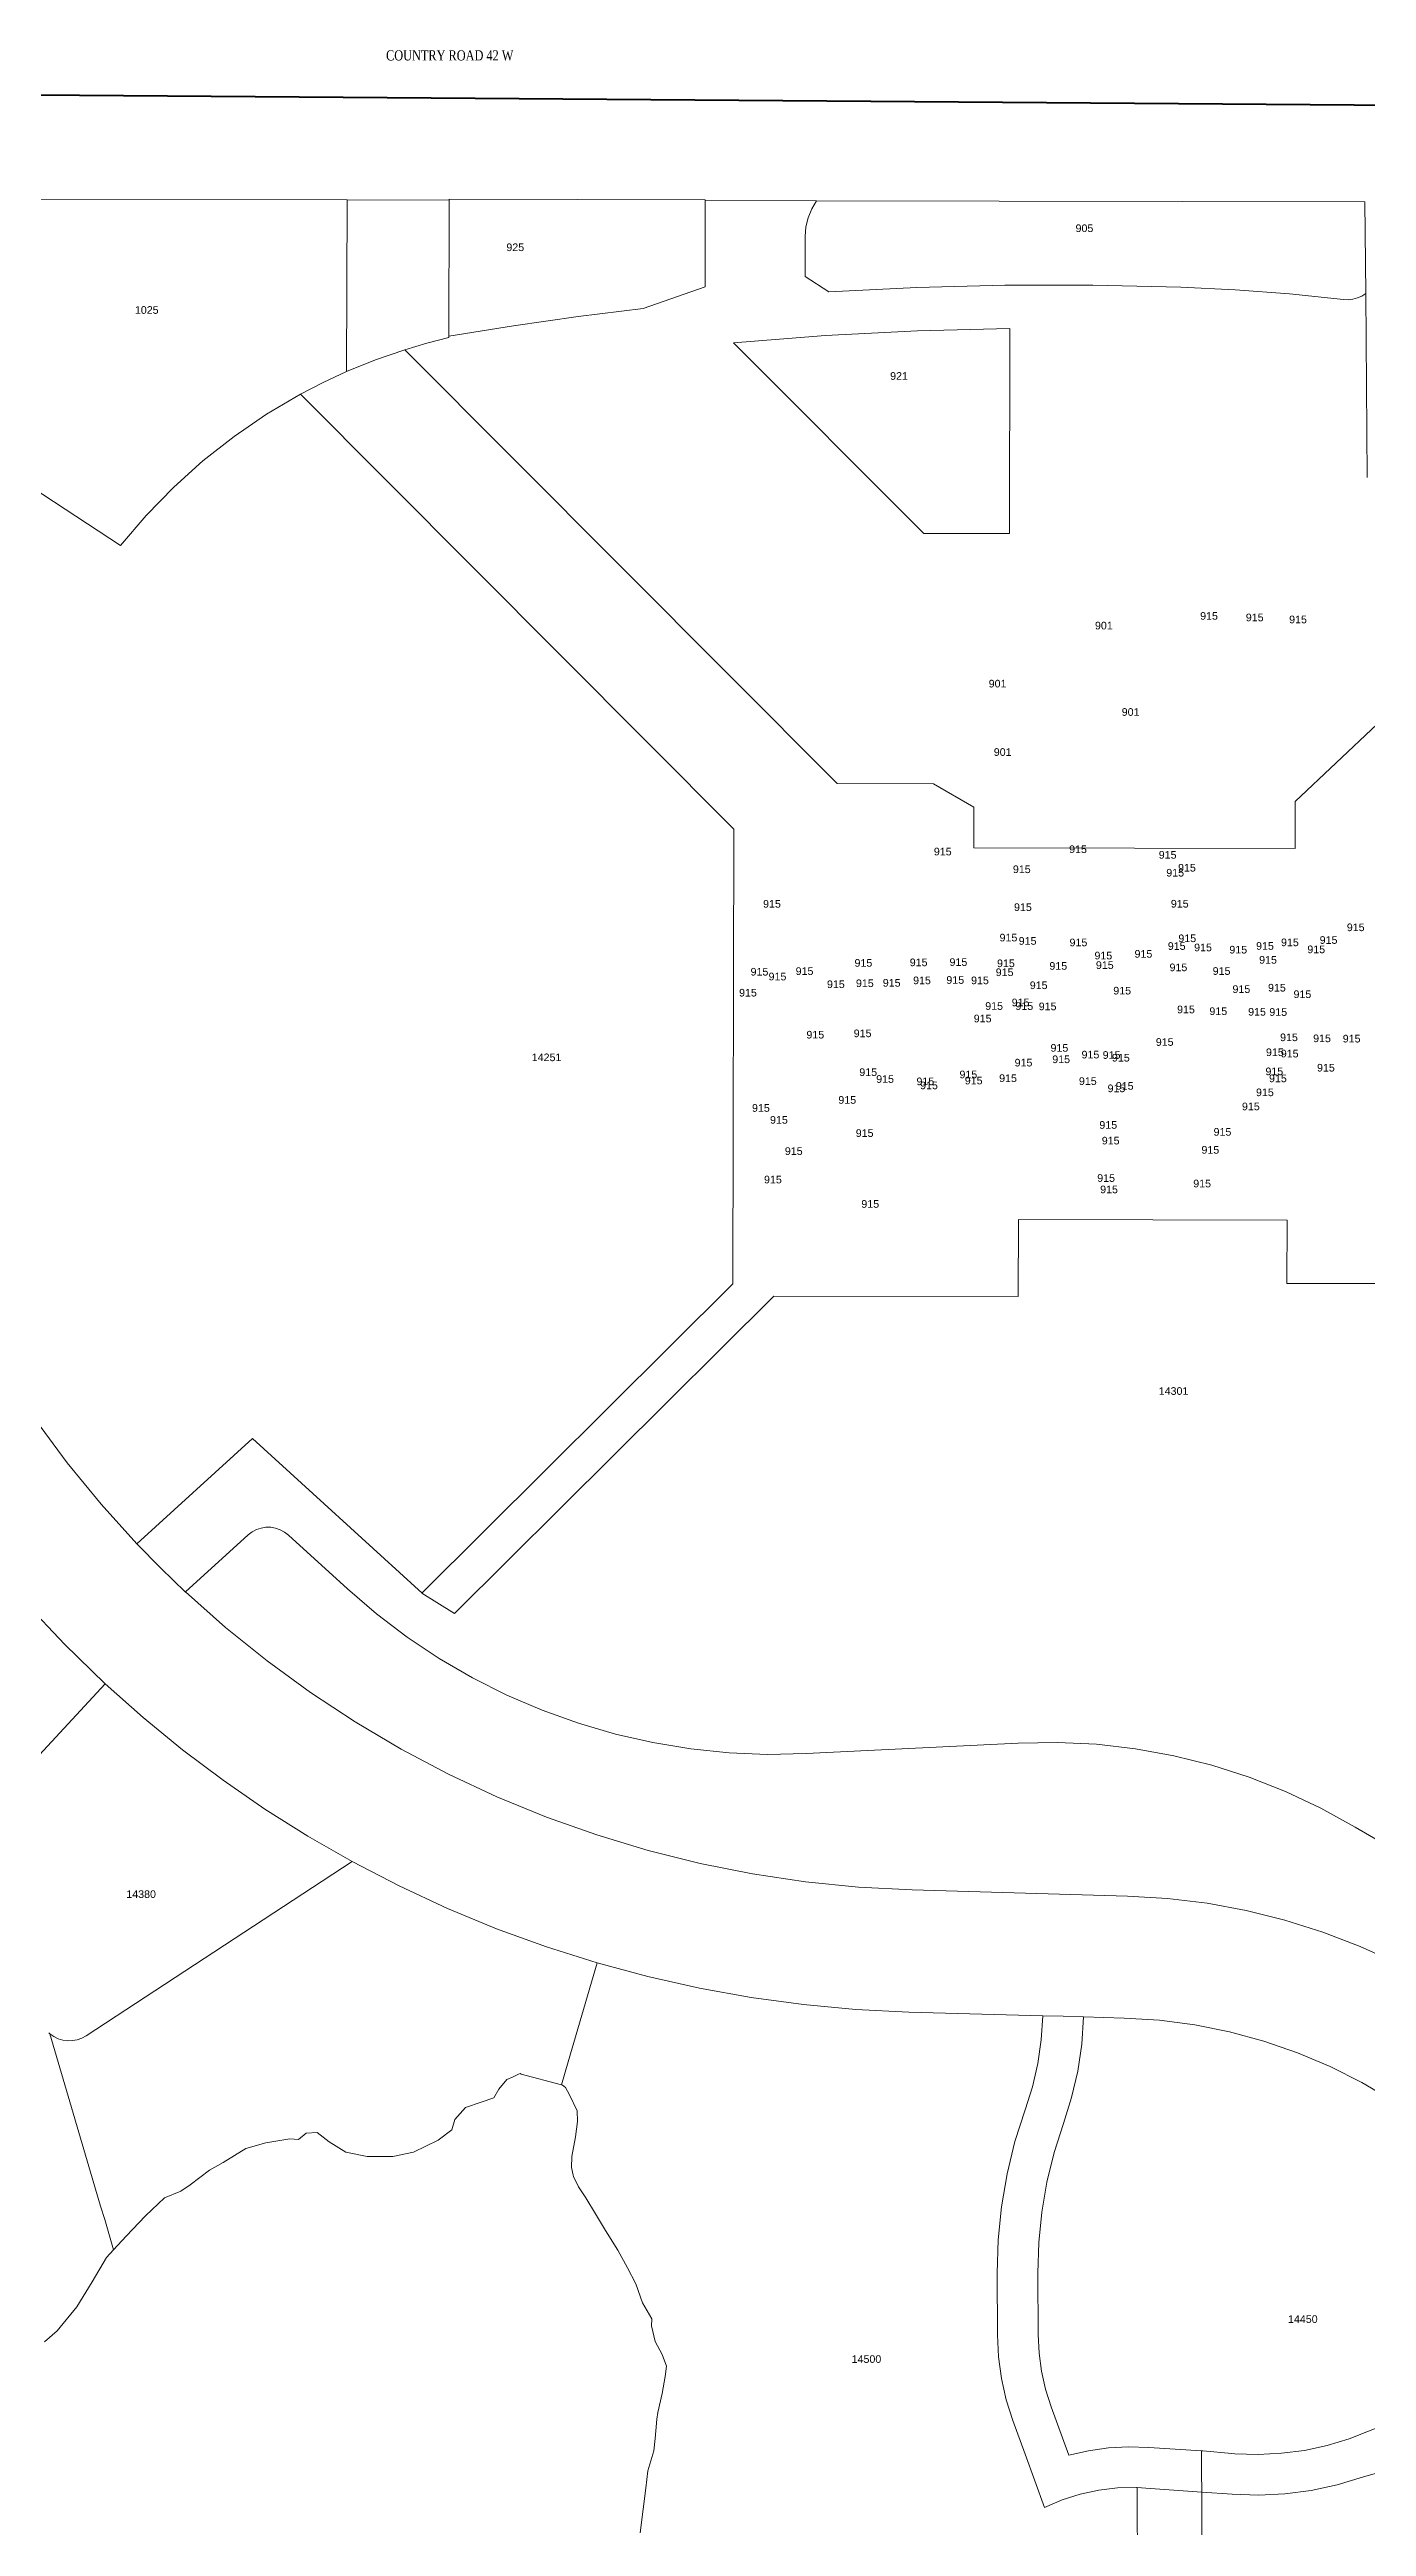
# Model space of a CAD drawing. Header units: feet. Extents: x 865220 to 5618803, y -2240498 to 1935234.
# Drawn here: x 2808321 to 2809615, y 963159 to 965595 of the extents above; entities that cross this region are included whole.
import ezdxf
from ezdxf.enums import TextEntityAlignment as Align

# ---------------------------------------------------------------- set-up
doc = ezdxf.new("R2010")
doc.units = ezdxf.units.FT
doc.header["$LTSCALE"] = 0.015
doc.header["$MEASUREMENT"] = 0
for name, color, linetype in [('Dakota County Addresses', 7, 'Continuous'), ('Dakota County Parcels', 7, 'Continuous'), ('NOTES', 7, 'Continuous'), ('STREET NAME', 7, 'Continuous')]:
    doc.layers.add(name, color=color, linetype=linetype)
doc.layers.add('WORK BOUNDARY', color=110, linetype='Continuous', lineweight=40)
doc.styles.add('Dimensions 100', font='arial.ttf')
doc.styles.get("Standard").update_dxf_attribs({"font": 'times.ttf'})

# ---------------------------------------------------------------- blocks, each defined once
blk = doc.blocks.new('ACMAP_ANN_TEMPLATE_Dakota County Addresses')
at = {"layer": 'Dakota County Addresses', "style": 'Dimensions 100'}
blk.add_attdef('DakotaCountyAddress', text='', height=50, dxfattribs=at).set_placement((0, 0), align=Align.CENTER)

msp = doc.modelspace()

# ---------------------------------------------------------------- hatches: boundary and pattern name
at = {"layer": 'NOTES', "lineweight": 5, "ltscale": 100}
h = msp.add_hatch(dxfattribs=at)
h.set_pattern_fill('ANSI31', color=5, scale=200)
edge = h.paths.add_edge_path()
edge.add_line((2808585.7, 966658.4), (2808679.4, 966571))
edge.add_line((2808679.4, 966571), (2808784.9, 966571))
edge.add_line((2808784.9, 966571), (2808920.7, 966667.7))
edge.add_line((2808920.7, 966667.7), (2808911.3, 966688))
edge.add_line((2808911.3, 966688), (2809026.1, 966839.4))
edge.add_line((2809026.1, 966839.4), (2809145.1, 966908.2))
edge.add_line((2809145.1, 966908.2), (2809580.8, 966912.1))
edge.add_line((2809580.8, 966912.1), (2809575.4, 967518.2))
edge.add_line((2809575.4, 967518.2), (2809295, 967522.1))
edge.add_line((2809295, 967522.1), (2809042.1, 967556.5))
edge.add_arc((2808991.4, 966235.6), 1321.8, 87.8028, 104.0007)
edge.add_line((2808671.6, 967518.2), (2808403, 967446.4))
edge.add_line((2808403, 967446.4), (2808407.6, 966964.6))
edge.add_line((2808407.6, 966964.6), (2808623.9, 966965.1))
edge.add_line((2808623.9, 966965.1), (2808631, 966738.9))
edge.add_line((2808631, 966738.9), (2808608.3, 966689.7))
edge.add_line((2808608.3, 966689.7), (2808585.7, 966658.4))
edge = h.paths.add_edge_path()
edge.add_line((2808567.8, 966371.9), (2808569, 966038.6))
edge.add_line((2808569, 966038.6), (2808782.3, 966038.6))
edge.add_line((2808782.3, 966038.6), (2809009.7, 965920.8))
edge.add_arc((2809084.8, 966597.9), 681.3, 263.6714, 306.6769)
edge.add_arc((2809559.5, 965978.9), 99.3, 82.8194, 133.0126, ccw=False)
edge.add_line((2809571.9, 966077.4), (2809729.5, 966057.3))
edge.add_line((2809729.5, 966057.3), (2809731.8, 965834.8))
edge.add_line((2809731.8, 965834.8), (2810136.3, 965829.6))
edge.add_line((2810136.3, 965829.6), (2810457.1, 965805.2))
edge.add_line((2810457.1, 965805.2), (2810531.7, 965807.4))
edge.add_line((2810531.7, 965807.4), (2810491.8, 966235.4))
edge.add_arc((2809026.5, 965994.5), 1485, 9.3355, 22.1032)
edge.add_line((2810402.3, 966553.3), (2810199.7, 967067.4))
edge.add_line((2810199.7, 967067.4), (2810185.7, 967061.4))
edge.add_line((2810185.7, 967061.4), (2809983.9, 967561.8))
edge.add_arc((2809631.2, 969102.5), 1580.6, 273.0063, 282.8912, ccw=False)
edge.add_line((2809714.1, 967524.1), (2809719.8, 966815.4))
edge.add_line((2809719.8, 966815.4), (2809038.2, 966820.6))
edge.add_line((2809038.2, 966820.6), (2808936.8, 966687.9))
edge.add_line((2808936.8, 966687.9), (2808953.1, 966664.1))
edge.add_line((2808953.1, 966664.1), (2808567.8, 966371.9))
h.paths.add_polyline_path([(2808410.4, 966316.1), (2808546.9, 966314.5), (2808549.3, 966391.5), (2808764.3, 966550.1), (2808657.2, 966550.9), (2808553.2, 966658.7), (2808586.6, 966697.9), (2808609.6, 966739.1), (2808608.8, 966874.7), (2808407.3, 966873.9)])
edge = h.paths.add_edge_path()
edge.add_line((2809727.5, 965824.1), (2810138.6, 965815.6))
edge.add_line((2810138.6, 965815.6), (2810540.6, 965793.1))
edge.add_arc((2809798.1, 965733.8), 744.9, -11.2573, 4.5667, ccw=False)
edge.add_line((2810528.7, 965588.4), (2810520.2, 965532.1))
edge.add_arc((2809474.9, 961792.5), 3883, 74.3828, 81.4201)
edge.add_line((2810054.2, 965632), (2809934.5, 965637.6))
edge.add_line((2809934.5, 965637.6), (2809816.2, 965639.8))
edge.add_arc((2809802, 965705.7), 67.5, 178.0873, 282.1454, ccw=False)
edge.add_line((2809734.6, 965708), (2809727.5, 965824.1))
edge = h.paths.add_edge_path()
edge.add_line((2809233.9, 965909.1), (2809238.2, 965652.8))
edge.add_line((2809238.2, 965652.8), (2809596.8, 965650.2))
edge.add_line((2809596.8, 965650.2), (2809591.7, 966058.7))
edge.add_line((2809591.7, 966058.7), (2809561.3, 966060.4))
edge.add_arc((2809560.8, 966002.9), 57.5, 89.4429, 134.1272)
edge.add_arc((2809109.1, 966546.1), 649, 281.0855, 309.3547, ccw=False)
edge = h.paths.add_edge_path()
edge.add_line((2808365.2, 966005.5), (2808715, 966005.5))
edge.add_arc((2808711.7, 965766.1), 239.4, 68.1142, 89.2151, ccw=False)
edge.add_line((2808801, 965988.3), (2808929.7, 965920.2))
edge.add_arc((2809102, 966504.6), 609.3, 253.5725, 281.1287)
edge.add_line((2809219.6, 965906.8), (2809219.3, 965655.6))
edge.add_line((2809219.3, 965655.6), (2808239.4, 965656))
edge.add_arc((2808797.1, 965620.8), 558.8, 151.3513, 176.3821, ccw=False)
edge.add_arc((2807720.3, 966255.6), 691.8, 327.9637, 338.8056)
edge = h.paths.add_edge_path()
edge.add_line((2807282.7, 966470.3), (2807281.9, 966007.6))
edge.add_line((2807281.9, 966007.6), (2807784.5, 966010.6))
edge.add_line((2807784.5, 966010.6), (2808138.7, 965858))
edge.add_arc((2808725, 965664.6), 617.3, 146.7013, 161.7376, ccw=False)
edge.add_arc((2807713.8, 966255.3), 555.6, 333.0434, 357.7379)
edge.add_line((2808268.9, 966233.4), (2808258.2, 967401.1))
edge.add_line((2808258.2, 967401.1), (2808054.9, 967355.3))
edge.add_arc((2808218.3, 966862.8), 518.8, 108.354, 149.6972)
edge.add_line((2807770.4, 967124.6), (2807599, 966763.7))
edge.add_arc((2806967.4, 967127.5), 728.9, 295.6297, 330.0586, ccw=False)
edge = h.paths.add_edge_path()
edge.add_line((2807082.6, 965634.2), (2808099.3, 965629.8))
edge.add_arc((2808764.4, 965625.3), 665.2, 160.8598, 179.6148, ccw=False)
edge.add_line((2808136, 965843.4), (2807779.1, 965989.6))
edge.add_line((2807779.1, 965989.6), (2807301.1, 965990.4))
edge.add_line((2807301.1, 965990.4), (2807253, 965983.4))
edge.add_line((2807253, 965983.4), (2807052.6, 965919.2))
edge.add_arc((2806214.7, 965686.8), 869.6, -3.4686, 15.4985, ccw=False)
edge = h.paths.add_edge_path()
edge.add_line((2805799.9, 966123.8), (2805804.3, 965664.4))
edge.add_arc((2805867.2, 965669.7), 63.1, 184.7906, 276.3514)
edge.add_line((2805874.2, 965607), (2806982.3, 965630.8))
edge.add_arc((2805918.2, 965635.8), 1064.1, 359.7275, 377.8696)
edge.add_line((2806931, 965962.4), (2807217, 966057.2))
edge.add_line((2807217, 966057.2), (2807258.6, 966062.5))
edge.add_line((2807258.6, 966062.5), (2807263.9, 966459))
edge.add_arc((2807017.9, 967009.8), 603.2, 266.4576, 294.0672, ccw=False)
edge.add_arc((2807039.7, 965178.2), 1230.9, 92.7501, 102.2324)
edge.add_line((2806778.9, 966381.2), (2806388.4, 966298.1))
edge.add_arc((2807358.1, 962690.2), 3735.9, 105.0447, 110.6643)
edge.add_arc((2805548.2, 967591.2), 1488.9, 279.7301, 289.2744, ccw=False)
h.paths.add_polyline_path([(2805252.1, 966609.1), (2805648.7, 966621.9), (2805652.4, 966179.1), (2805630, 966177.1), (2805634, 965749.1), (2805605.5, 965604.9), (2805073.5, 965590.2), (2805061.7, 966120.8), (2805252.1, 966145.5)])
h.paths.add_polyline_path([(2804003.4, 966097), (2804010.9, 965573.6), (2805045, 965588.6), (2805037.5, 966121)])

# ---------------------------------------------------------------- linework, layer by layer
at = {"layer": 'Dakota County Parcels', "lineweight": 5}
for p, q in [((2808613.1, 965447.4), (2808222.7, 965448.2)), ((2808612.7, 965278.4), (2808613.1, 965447.4)), ((2808713.6, 965447.2), (2808613.1, 965447.4)), ((2808713.3, 965313.2), (2808713.6, 965447.2)), ((2808713.6, 965447.9), (2808965.2, 965447.3)), ((2808713.6, 965447.2), (2808713.6, 965447.9)), ((2808965.2, 965446.7), (2808965.1, 965361.7)), ((2808965.2, 965447.3), (2808965.2, 965446.7)), ((2808965.2, 965446.7), (2809074.8, 965446.4)), ((2809074.8, 965446.4), (2809613.8, 965445.3)), ((2809613.8, 965445.3), (2809614.6, 965355.3)), ((2809063.4, 965372.1), (2809063.5, 965411.4)), ((2809086.9, 965356.9), (2809063.4, 965372.1)), ((2808965.1, 965361.7), (2808904.4, 965340.6)), ((2809614.6, 965355.3), (2809616.1, 965174.2)), ((2809264.5, 965119.3), (2809264.6, 965320.9)), ((2808670, 965300), (2809095, 964873.2)), ((2808713.3, 965311.9), (2808713.3, 965313.2)), ((2809180.3, 965119.3), (2808993.2, 965306.9)), ((2808390.5, 965107.5), (2808172.8, 965249.9)), ((2808993.4, 964828.3), (2808567.4, 965256.2)), ((2809180.3, 965119.3), (2809264.5, 965119.3)), ((2809545.3, 964855.7), (2809676.5, 964979.7)), ((2809095, 964873.2), (2809189.6, 964873)), ((2809189.6, 964873), (2809229.3, 964849.9)), ((2809545.2, 964809.3), (2809545.3, 964855.7)), ((2809229.3, 964849.9), (2809229.2, 964809.9)), ((2808992.5, 964381.2), (2808993.4, 964828.3)), ((2809229.2, 964809.9), (2809545.2, 964809.3)), ((2809273.2, 964444.3), (2809273.1, 964368.7)), ((2809537.4, 964443.8), (2809273.2, 964444.3)), ((2809537.2, 964381.6), (2809537.4, 964443.8)), ((2808686.8, 964076.9), (2808992.5, 964381.2)), ((2809032.7, 964369.2), (2808718.9, 964056.8)), ((2809273.1, 964368.7), (2809032.7, 964369.2)), ((2809692.3, 964381.3), (2809537.2, 964381.6)), ((2808406.5, 964125.5), (2808520.3, 964228.9)), ((2808520.3, 964228.9), (2808686.9, 964076.8)), ((2808454.4, 964078.2), (2808516, 964134.2)), ((2808555.5, 964134.1), (2808613.5, 964081.2)), ((2808718.9, 964056.8), (2808686.8, 964076.9)), ((2808219.5, 963819.5), (2808375.3, 963987.8)), ((2809064.4, 963919.1), (2809273.1, 963929.5)), ((2808356.6, 963641.5), (2808618.1, 963813)), ((2809380.5, 963779), (2809168.7, 963785)), ((2808830.5, 963616), (2808859, 963713.3)), ((2809165.3, 963664.9), (2809297.2, 963661.2)), ((2808320, 963644.4), (2808321, 963643.6)), ((2808321, 963643.6), (2808370.9, 963474.1)), ((2809337.2, 963660.1), (2809377.2, 963659)), ((2808823.9, 963593.2), (2808830.5, 963616)), ((2808757.4, 963580.4), (2808762.2, 963589.1)), ((2808762.2, 963589.1), (2808770.3, 963598.7)), ((2808777.2, 963601.4), (2808781.8, 963603.9)), ((2808781.8, 963603.9), (2808783.3, 963604.3)), ((2808783.3, 963604.3), (2808784.2, 963603.7)), ((2808784.2, 963603.7), (2808823.9, 963593.2)), ((2808823.9, 963593.2), (2808825.1, 963592.9)), ((2808825.1, 963592.9), (2808826.4, 963592.1)), ((2808826.4, 963592.1), (2808828, 963590.6)), ((2808828, 963590.6), (2808831.8, 963583.4)), ((2808719.2, 963559.2), (2808729.6, 963570.9)), ((2808729.6, 963570.9), (2808744.9, 963576.4)), ((2808744.9, 963576.4), (2808757.4, 963580.4)), ((2808831.8, 963583.4), (2808839.3, 963567.6)), ((2808839.3, 963567.6), (2808839.8, 963557.3)), ((2808533.2, 963536.1), (2808556.9, 963540.3)), ((2808556.9, 963540.3), (2808565.5, 963539.7)), ((2808565.5, 963539.7), (2808572.9, 963545.8)), ((2808572.9, 963545.8), (2808583.7, 963546.4)), ((2808583.7, 963546.4), (2808595.6, 963537.1)), ((2808678.5, 963527.2), (2808702.8, 963538.8)), ((2808702.8, 963538.8), (2808716.1, 963549.2)), ((2808716.1, 963549.2), (2808719.2, 963559.2)), ((2808837.6, 963542.3), (2808834.1, 963522.8)), ((2808839.8, 963557.3), (2808837.6, 963542.3)), ((2808478, 963509.5), (2808491.4, 963516.8)), ((2808491.4, 963516.8), (2808513.6, 963530.8)), ((2808513.6, 963530.8), (2808533.2, 963536.1)), ((2808595.6, 963537.1), (2808611.8, 963527)), ((2808611.8, 963527), (2808632.8, 963522.7)), ((2808632.8, 963522.7), (2808658.1, 963522.7)), ((2808658.1, 963522.7), (2808678.5, 963527.2)), ((2808834.1, 963522.8), (2808833.8, 963512)), ((2808449.8, 963488.6), (2808458.8, 963494.8)), ((2808458.8, 963494.8), (2808478, 963509.5)), ((2808835.9, 963503.1), (2808840.6, 963493)), ((2808840.6, 963493), (2808847.9, 963482.1)), ((2808370.9, 963474.1), (2808374.9, 963460.8)), ((2808415.1, 963464.6), (2808433.7, 963482.2)), ((2808433.7, 963482.2), (2808449.8, 963488.6)), ((2808847.9, 963482.1), (2808857.4, 963466.5)), ((2808857.4, 963466.5), (2808867.3, 963450)), ((2808374.9, 963460.8), (2808383.6, 963431.1)), ((2808383.6, 963431.1), (2808395.9, 963444.6)), ((2808395.9, 963444.6), (2808415.1, 963464.6)), ((2808867.3, 963450), (2808879.2, 963430.8)), ((2808362.6, 963399.6), (2808376.6, 963423.5)), ((2808376.6, 963423.5), (2808383.6, 963431.1)), ((2808879.2, 963430.8), (2808889, 963413.4)), ((2808347.6, 963374.8), (2808362.6, 963399.6)), ((2808889, 963413.4), (2808896.9, 963397.6)), ((2808896.9, 963397.6), (2808903.6, 963378.9)), ((2809252.7, 963347.4), (2809252.3, 963408)), ((2809292.7, 963347.6), (2809292.3, 963408.2)), ((2808328.1, 963351.2), (2808347.6, 963374.8)), ((2808903.6, 963378.9), (2808912.7, 963363)), ((2808315.8, 963340.6), (2808328.1, 963351.2)), ((2808912.7, 963363), (2808912.6, 963356.1)), ((2808912.6, 963356.1), (2808916, 963340.9)), ((2808916, 963340.9), (2808922.9, 963328.1)), ((2808922.9, 963328.1), (2808927.1, 963316.6)), ((2809598.5, 963245.2), (2809839.5, 963340.8)), ((2808925.9, 963306.3), (2808923, 963289.6)), ((2808927.1, 963316.6), (2808925.9, 963306.3)), ((2808918.7, 963270.9), (2808917.6, 963264.5)), ((2808923, 963289.6), (2808918.7, 963270.9)), ((2809305.4, 963276.7), (2809322.7, 963229.1)), ((2809611.6, 963207.3), (2809860.3, 963280.4)), ((2808914.9, 963233.4), (2808908.7, 963213.8)), ((2808916, 963245.4), (2808914.9, 963233.4)), ((2809401.3, 963236.6), (2809453.2, 963233.4)), ((2809453.2, 963233.4), (2809454.4, 963233.3)), ((2809454.4, 963233.3), (2809482.9, 963230.7)), ((2809482.9, 963230.7), (2809486, 963230.5)), ((2808908.7, 963213.8), (2808906.8, 963196.7)), ((2808904.4, 963175.8), (2808901.2, 963152.5)), ((2808906.8, 963196.7), (2808904.4, 963175.8)), ((2809389.8, 963197.2), (2809389.4, 963197.2)), ((2809398.4, 963196.7), (2809389.8, 963197.2)), ((2809390.6, 963071.6), (2809389.8, 963197.2)), ((2809398.4, 963196.7), (2809453.5, 963192.7)), ((2809455.2, 962900.5), (2809453.5, 963192.7)), ((2809453.5, 963192.7), (2809483.2, 963190.6))]:
    msp.add_line(p, q, dxfattribs=at)
for points in [[(2809074.8, 965446.4), (2809070, 965438.5), (2809066.4, 965429.8), (2809064.2, 965420.8), (2809063.5, 965411.4)], [(2809433, 965361.6), (2809346.4, 965363.6), (2809259.9, 965363.5), (2809173.4, 965361.2), (2809086.9, 965356.9)], [(2809592.8, 965349.3), (2809539.7, 965354.9), (2809486.4, 965359), (2809433, 965361.6)], [(2809592.8, 965349.3), (2809597.4, 965349.1), (2809602, 965349.7), (2809606.5, 965350.9), (2809610.7, 965352.8), (2809614.6, 965355.3)], [(2808904.4, 965340.6), (2808840.5, 965332.6), (2808776.8, 965323.5), (2808713.3, 965313.2)], [(2809264.6, 965320.9), (2809174, 965318.6), (2809083.5, 965313.9), (2808993.2, 965306.9)], [(2808670, 965300), (2808641.1, 965289.9), (2808612.7, 965278.4)], [(2808713.3, 965311.9), (2808691.6, 965306.3), (2808670, 965300)], [(2808612.7, 965278.4), (2808589.8, 965267.8), (2808567.4, 965256.2)], [(2808172.8, 965249.8), (2808156, 965200), (2808141.7, 965149.4), (2808129.8, 965098.2), (2808120.4, 965046.5), (2808113.5, 964994.4), (2808109.1, 964942), (2808107.2, 964889.5), (2808107.9, 964836.9), (2808111.1, 964784.4), (2808116.8, 964732.2), (2808125, 964680.3), (2808135.7, 964628.8), (2808148.8, 964577.9), (2808164.4, 964527.7), (2808182.4, 964478.3), (2808202.8, 964429.9), (2808225.4, 964382.4), (2808250.3, 964336.2), (2808277.4, 964291.1), (2808306.7, 964247.4), (2808338, 964205.2), (2808371.3, 964164.5), (2808406.5, 964125.5)], [(2808567.4, 965256.2), (2808534, 965236.5), (2808502, 965214.6), (2808471.5, 965190.7), (2808442.7, 965164.8), (2808415.7, 965137), (2808390.5, 965107.5)], [(2808136.2, 964294.5), (2808164.1, 964246.2), (2808194.2, 964199.2), (2808226.5, 964153.7), (2808260.8, 964109.7), (2808297.1, 964067.3), (2808335.2, 964026.6), (2808375.3, 963987.8)], [(2808406.5, 964125.5), (2808430.1, 964101.4), (2808454.4, 964078)], [(2808555.5, 964134.1), (2808551.7, 964137), (2808547.5, 964139.3), (2808542.9, 964140.9), (2808538.2, 964141.7), (2808533.4, 964141.7), (2808528.6, 964140.9), (2808524.1, 964139.4), (2808519.9, 964137.1), (2808516, 964134.2)], [(2808454.4, 964078.2), (2808493.7, 964043.2), (2808534.6, 964010.2), (2808577.1, 963979.2), (2808621.1, 963950.3), (2808666.4, 963923.5), (2808712.9, 963898.9), (2808760.5, 963876.6), (2808809.2, 963856.7), (2808858.8, 963839.1), (2808909.1, 963823.9), (2808960.2, 963811.1), (2809011.8, 963800.8), (2809063.8, 963793), (2809116.1, 963787.7), (2809168.7, 963785)], [(2808613.5, 964081.2), (2808642.2, 964056.5), (2808672.3, 964033.7), (2808703.8, 964012.7), (2808736.5, 963993.6), (2808770.3, 963976.6), (2808805, 963961.7), (2808840.6, 963948.9), (2808876.9, 963938.3), (2808913.8, 963929.9), (2808951.1, 963923.7), (2808988.8, 963919.9), (2809026.6, 963918.3), (2809064.4, 963919.1)], [(2808375.3, 963987.8), (2808412.6, 963954.5), (2808451.3, 963922.9), (2808491.3, 963892.9), (2808532.4, 963864.5), (2808574.7, 963837.8), (2808618.1, 963813)], [(2809604.1, 963846.6), (2809570.5, 963865.3), (2809535.7, 963881.7), (2809499.9, 963895.9), (2809463.3, 963907.7), (2809426, 963917), (2809388.2, 963923.9), (2809349.9, 963928.3), (2809311.5, 963930.1), (2809273.1, 963929.5)], [(2809604.1, 963846.6), (2809638.8, 963826.9), (2809674.3, 963808.8), (2809710.7, 963792.4), (2809747.7, 963777.7), (2809785.5, 963764.8), (2809823.8, 963753.6)], [(2808618.1, 963813), (2808664.5, 963788.9), (2808711.8, 963766.9), (2808760.1, 963746.9), (2808809.2, 963729), (2808859, 963713.3)], [(2809987.9, 963261), (2809979.4, 963299.3), (2809968.6, 963337), (2809955.5, 963374), (2809940.2, 963410), (2809922.6, 963445.1), (2809902.9, 963479), (2809881.2, 963511.7), (2809857.5, 963542.9), (2809831.9, 963572.6), (2809804.6, 963600.7), (2809775.5, 963627.1), (2809744.9, 963651.6), (2809712.9, 963674.2), (2809679.5, 963694.7), (2809644.9, 963713.2), (2809609.2, 963729.5), (2809572.6, 963743.6), (2809535.2, 963755.4), (2809497.2, 963764.9), (2809458.6, 963772), (2809419.7, 963776.7), (2809380.5, 963779)], [(2808859, 963713.3), (2808909, 963699.8), (2808959.6, 963688.5), (2809010.6, 963679.3), (2809061.9, 963672.3), (2809113.5, 963667.5), (2809165.3, 963664.9)], [(2809279.8, 963568.7), (2809286.9, 963591.3), (2809292.2, 963614.3), (2809295.6, 963637.7), (2809297.2, 963661.2)], [(2809297.2, 963661.2), (2809317.2, 963660.7), (2809337.2, 963660.1)], [(2808321, 963643.6), (2808324.9, 963640.8), (2808329.2, 963638.7), (2808333.8, 963637.3), (2808338.5, 963636.7), (2808343.3, 963636.8), (2808347.9, 963637.6), (2808352.4, 963639.2), (2808356.6, 963641.5)], [(2809317.4, 963555.2), (2809325.5, 963580.8), (2809331.5, 963606.9), (2809335.4, 963633.4), (2809337.2, 963660.1)], [(2809839.5, 963340.8), (2809825, 963372.6), (2809808.5, 963403.3), (2809789.8, 963432.8), (2809769.3, 963461), (2809746.9, 963487.7), (2809722.7, 963512.9), (2809696.9, 963536.4), (2809669.5, 963558), (2809640.8, 963577.8), (2809610.8, 963595.6), (2809579.6, 963611.3), (2809547.5, 963624.9), (2809514.5, 963636.3), (2809480.8, 963645.5), (2809446.6, 963652.3), (2809412, 963656.8), (2809377.2, 963659)], [(2808770.3, 963598.7), (2808776.5, 963601.1), (2808777.2, 963601.4)], [(2809279.8, 963568.7), (2809269.8, 963537.5), (2809262, 963505.7), (2809256.5, 963473.3), (2809253.3, 963440.7), (2809252.3, 963408)], [(2809317.4, 963555.2), (2809308.3, 963526.7), (2809301.2, 963497.5), (2809296.1, 963468), (2809293.2, 963438.2), (2809292.3, 963408.2)], [(2808833.8, 963512), (2808835.6, 963504.3), (2808835.9, 963503.1)], [(2809252.7, 963347.4), (2809253.7, 963325.9), (2809256.6, 963304.6), (2809261.3, 963283.6), (2809267.8, 963263.1)], [(2809292.7, 963347.6), (2809293.6, 963329.5), (2809296, 963311.6), (2809299.9, 963294), (2809305.4, 963276.7)], [(2808917.6, 963264.5), (2808916.6, 963253), (2808916, 963245.4)], [(2809298.9, 963177.6), (2809279.8, 963230), (2809267.8, 963263.1)], [(2809401.3, 963236.6), (2809381.5, 963237.2), (2809361.7, 963236.1), (2809342, 963233.4), (2809322.7, 963229.1)], [(2809453.5, 963192.7), (2809453.3, 963212.8), (2809453.2, 963233.4)], [(2809486, 963230.5), (2809508.9, 963229.8), (2809531.7, 963230.9), (2809554.3, 963233.8), (2809576.7, 963238.6), (2809598.5, 963245.2)], [(2809483.2, 963190.6), (2809509.2, 963189.8), (2809535.2, 963191), (2809561.1, 963194.4), (2809586.6, 963199.9), (2809611.6, 963207.3)], [(2809389.4, 963197.2), (2809370.7, 963196.8), (2809352.2, 963194.6), (2809333.9, 963190.6), (2809316.1, 963185), (2809298.9, 963177.6)]]:
    msp.add_lwpolyline(points, dxfattribs=at)
at = {"layer": 'WORK BOUNDARY', "ltscale": 50, "flags": 128}
msp.add_lwpolyline([(2804166.5, 965487.1), (2805906.8, 965519.8), (2806966.9, 965560.7), (2809646.5, 965540.4), (2810561.4, 965418.8), (2810895.5, 965359.8), (2810780.4, 965811.8), (2810612, 966360.8), (2810098.2, 967658.1), (2809877.1, 967567.5), (2809652.4, 967541.7), (2809650.5, 967618.5), (2809641.4, 968182.8), (2808970, 968157.5), (2808539.3, 967891.8), (2808448.2, 967596.3), (2808366.1, 967565.8), (2807960.7, 967458), (2807836.8, 967383.2), (2807678.5, 967582)], dxfattribs=at)

# ---------------------------------------------------------------- block references
at = {"layer": 'Dakota County Addresses', "lineweight": 5, "xscale": 0.15, "yscale": 0.15, "zscale": 0.15}
for p, values in [((2809338.1, 965415.7), {'DakotaCountyAddress': '905'}), ((2808778.5, 965397), {'DakotaCountyAddress': '925'}), ((2808416.2, 965335.3), {'DakotaCountyAddress': '1025'}), ((2809155.8, 965270.4), {'DakotaCountyAddress': '921'}), ((2809357.2, 965024.9), {'DakotaCountyAddress': '901'}), ((2809460.6, 965034.4), {'DakotaCountyAddress': '915'}), ((2809505.5, 965032.9), {'DakotaCountyAddress': '915'}), ((2809548.1, 965030.9), {'DakotaCountyAddress': '915'}), ((2809252.7, 964967.8), {'DakotaCountyAddress': '901'}), ((2809383.5, 964939.9), {'DakotaCountyAddress': '901'}), ((2809257.7, 964900.5), {'DakotaCountyAddress': '901'}), ((2809198.8, 964802.6), {'DakotaCountyAddress': '915'}), ((2809331.8, 964804.9), {'DakotaCountyAddress': '915'}), ((2809419.9, 964799.4), {'DakotaCountyAddress': '915'}), ((2809276.5, 964785.2), {'DakotaCountyAddress': '915'}), ((2809427.3, 964781.8), {'DakotaCountyAddress': '915'}), ((2809438.9, 964786.7), {'DakotaCountyAddress': '915'}), ((2809030.9, 964751.2), {'DakotaCountyAddress': '915'}), ((2809431.8, 964751.3), {'DakotaCountyAddress': '915'}), ((2809277.6, 964747.9), {'DakotaCountyAddress': '915'}), ((2809604.8, 964728.1), {'DakotaCountyAddress': '915'}), ((2809263.4, 964718), {'DakotaCountyAddress': '915'}), ((2809282.2, 964714.7), {'DakotaCountyAddress': '915'}), ((2809332.2, 964713.2), {'DakotaCountyAddress': '915'}), ((2809396.1, 964702), {'DakotaCountyAddress': '915'}), ((2809428.8, 964709.7), {'DakotaCountyAddress': '915'}), ((2809439.2, 964717.3), {'DakotaCountyAddress': '915'}), ((2809454.7, 964708.3), {'DakotaCountyAddress': '915'}), ((2809489.3, 964706.1), {'DakotaCountyAddress': '915'}), ((2809515.6, 964709.8), {'DakotaCountyAddress': '915'}), ((2809540.1, 964713.3), {'DakotaCountyAddress': '915'}), ((2809566, 964706.4), {'DakotaCountyAddress': '915'}), ((2809578.1, 964715.6), {'DakotaCountyAddress': '915'}), ((2809018.6, 964684.4), {'DakotaCountyAddress': '915'}), ((2809036.3, 964679.7), {'DakotaCountyAddress': '915'}), ((2809062.9, 964685), {'DakotaCountyAddress': '915'}), ((2809120.8, 964693.1), {'DakotaCountyAddress': '915'}), ((2809175.1, 964693.6), {'DakotaCountyAddress': '915'}), ((2809211.1, 964676.3), {'DakotaCountyAddress': '915'}), ((2809214.2, 964693.9), {'DakotaCountyAddress': '915'}), ((2809259.6, 964683.9), {'DakotaCountyAddress': '915'}), ((2809260.9, 964692.7), {'DakotaCountyAddress': '915'}), ((2809312.4, 964690.1), {'DakotaCountyAddress': '915'}), ((2809356.7, 964700.3), {'DakotaCountyAddress': '915'}), ((2809358.1, 964690.9), {'DakotaCountyAddress': '915'}), ((2809430.5, 964688.7), {'DakotaCountyAddress': '915'}), ((2809472.9, 964685.1), {'DakotaCountyAddress': '915'}), ((2809518.6, 964696.1), {'DakotaCountyAddress': '915'}), ((2809007.3, 964663.8), {'DakotaCountyAddress': '915'}), ((2809093.7, 964672.1), {'DakotaCountyAddress': '915'}), ((2809122.2, 964673.1), {'DakotaCountyAddress': '915'}), ((2809148.6, 964673.5), {'DakotaCountyAddress': '915'}), ((2809178.4, 964675.9), {'DakotaCountyAddress': '915'}), ((2809235.4, 964675.9), {'DakotaCountyAddress': '915'}), ((2809275.3, 964654.2), {'DakotaCountyAddress': '915'}), ((2809293.1, 964671.1), {'DakotaCountyAddress': '915'}), ((2809375.2, 964665.8), {'DakotaCountyAddress': '915'}), ((2809492.4, 964667.3), {'DakotaCountyAddress': '915'}), ((2809527.3, 964668.7), {'DakotaCountyAddress': '915'}), ((2809552.4, 964662.3), {'DakotaCountyAddress': '915'}), ((2809238, 964638.4), {'DakotaCountyAddress': '915'}), ((2809249.3, 964650.7), {'DakotaCountyAddress': '915'}), ((2809279, 964650.6), {'DakotaCountyAddress': '915'}), ((2809301.9, 964650.3), {'DakotaCountyAddress': '915'}), ((2809437.9, 964647.3), {'DakotaCountyAddress': '915'}), ((2809469.7, 964645.6), {'DakotaCountyAddress': '915'}), ((2809507.8, 964645), {'DakotaCountyAddress': '915'}), ((2809528.6, 964644.8), {'DakotaCountyAddress': '915'}), ((2809073.5, 964622.5), {'DakotaCountyAddress': '915'}), ((2809120, 964623.8), {'DakotaCountyAddress': '915'}), ((2809313.5, 964609.5), {'DakotaCountyAddress': '915'}), ((2809417, 964615.3), {'DakotaCountyAddress': '915'}), ((2809525.3, 964605.2), {'DakotaCountyAddress': '915'}), ((2809539.2, 964619.9), {'DakotaCountyAddress': '915'}), ((2809539.9, 964603.9), {'DakotaCountyAddress': '915'}), ((2809571.7, 964618.9), {'DakotaCountyAddress': '915'}), ((2809600.8, 964618.6), {'DakotaCountyAddress': '915'}), ((2808809.3, 964600.2), {'DakotaCountyAddress': '14251'}), ((2809125.5, 964585.6), {'DakotaCountyAddress': '915'}), ((2809142.1, 964578.9), {'DakotaCountyAddress': '915'}), ((2809224, 964583.4), {'DakotaCountyAddress': '915'}), ((2809263, 964579.7), {'DakotaCountyAddress': '915'}), ((2809278.2, 964595), {'DakotaCountyAddress': '915'}), ((2809315.2, 964598.3), {'DakotaCountyAddress': '915'}), ((2809344, 964602.9), {'DakotaCountyAddress': '915'}), ((2809364.8, 964602.5), {'DakotaCountyAddress': '915'}), ((2809373.9, 964599.8), {'DakotaCountyAddress': '915'}), ((2809524.8, 964586.4), {'DakotaCountyAddress': '915'}), ((2809528.3, 964579.5), {'DakotaCountyAddress': '915'}), ((2809575.5, 964590), {'DakotaCountyAddress': '915'}), ((2809104.9, 964558.3), {'DakotaCountyAddress': '915'}), ((2809181.7, 964576.6), {'DakotaCountyAddress': '915'}), ((2809185.3, 964572.6), {'DakotaCountyAddress': '915'}), ((2809229.2, 964577.4), {'DakotaCountyAddress': '915'}), ((2809341.4, 964576.8), {'DakotaCountyAddress': '915'}), ((2809369.6, 964569.7), {'DakotaCountyAddress': '915'}), ((2809377.7, 964572.1), {'DakotaCountyAddress': '915'}), ((2809515.5, 964565.8), {'DakotaCountyAddress': '915'}), ((2809020, 964550.4), {'DakotaCountyAddress': '915'}), ((2809037.7, 964538.7), {'DakotaCountyAddress': '915'}), ((2809361.5, 964533.7), {'DakotaCountyAddress': '915'}), ((2809501.7, 964551.9), {'DakotaCountyAddress': '915'}), ((2809052.3, 964508), {'DakotaCountyAddress': '915'}), ((2809122, 964525.7), {'DakotaCountyAddress': '915'}), ((2809363.9, 964518.3), {'DakotaCountyAddress': '915'}), ((2809461.9, 964509.2), {'DakotaCountyAddress': '915'}), ((2809473.8, 964526.9), {'DakotaCountyAddress': '915'}), ((2809359.4, 964481.5), {'DakotaCountyAddress': '915'}), ((2809031.8, 964480), {'DakotaCountyAddress': '915'}), ((2809362.3, 964470.3), {'DakotaCountyAddress': '915'}), ((2809453.8, 964476.1), {'DakotaCountyAddress': '915'}), ((2809127.5, 964456), {'DakotaCountyAddress': '915'}), ((2809425.7, 964272), {'DakotaCountyAddress': '14301'}), ((2808410.7, 963777.1), {'DakotaCountyAddress': '14380'}), ((2809552.8, 963359.1), {'DakotaCountyAddress': '14450'}), ((2809123.8, 963319.8), {'DakotaCountyAddress': '14500'})]:
    msp.add_blockref('ACMAP_ANN_TEMPLATE_Dakota County Addresses', p, dxfattribs=at).add_auto_attribs(values)

# ---------------------------------------------------------------- texts
at = {"layer": 'STREET NAME', "lineweight": 5, "ltscale": 40, "width": 0.8}
msp.add_text('COUNTRY ROAD 42 W ', height=10, dxfattribs=at).set_placement((2808651.5, 965584.5))

doc.saveas('drawing.dxf')
